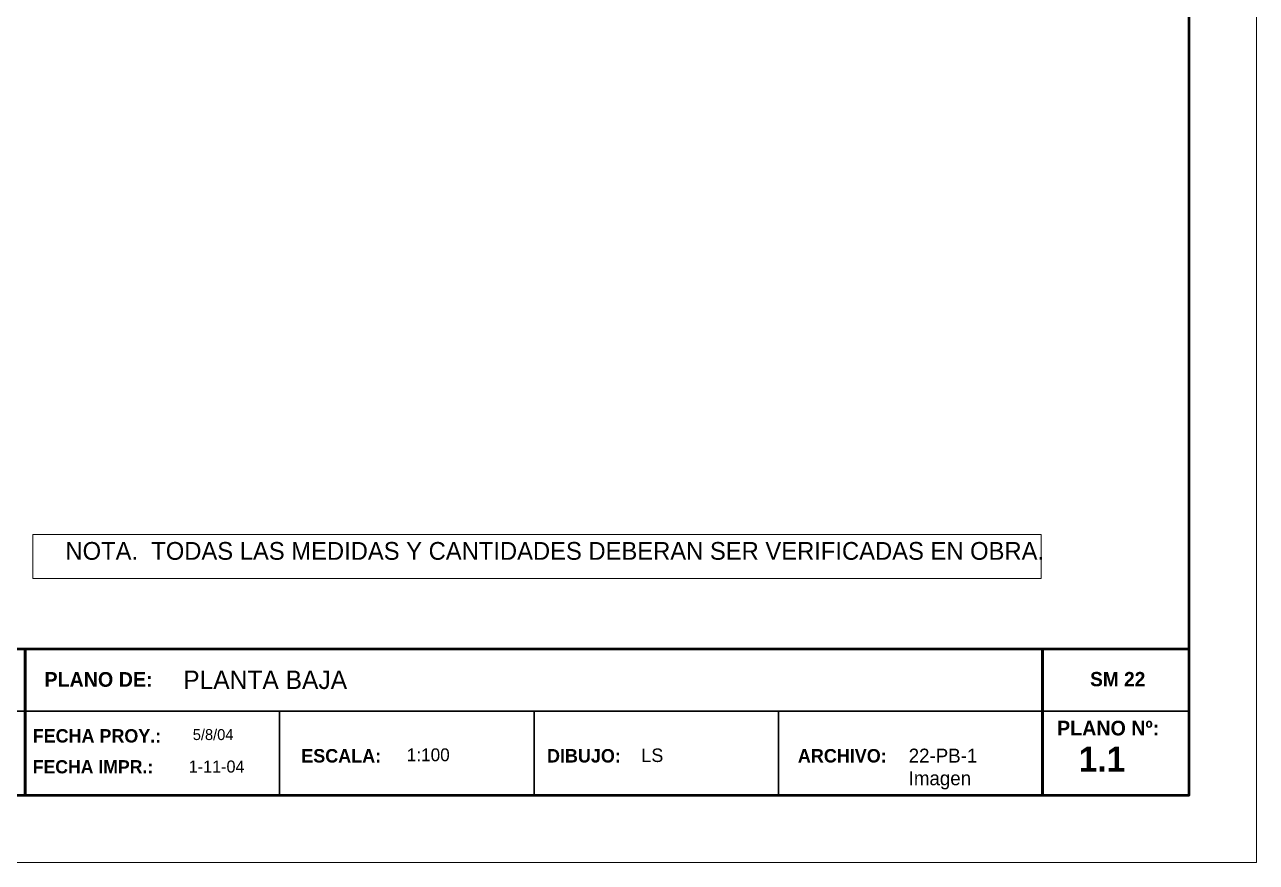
# Model space of a CAD drawing. Header units: metres. Extents: x -5.5 to 74.5, y -93.9 to -36.5.
# Drawn here: x 53.46 to 74.47, y -93.94 to -79.65 of the extents above; entities that cross this region are included whole.
import ezdxf

# ---------------------------------------------------------------- set-up
doc = ezdxf.new("R2010")
doc.units = ezdxf.units.M
doc.header["$LTSCALE"] = 0.508
doc.layers.add('ROTULO', color=7, linetype='Continuous')
doc.styles.add('Futura', font='')
doc.styles.add('Futura (bold)', font='')
doc.styles.get('Futura').set_extended_font_data('Futura')
doc.styles.get('Futura (bold)').set_extended_font_data('Futura', bold=True)

# ---------------------------------------------------------------- blocks, each defined once
blk = doc.blocks.new('Group-198')
at = {"color": 0, "linetype": 'Continuous', "lineweight": 5}
blk.add_lwpolyline([(16.759, -21.503), (33.959, -21.503), (33.959, -22.253), (16.759, -22.253)], close=True, dxfattribs=at)
at = {"color": 0, "insert": (17.316, -21.63), "char_height": 0.30314, "attachment_point": 1, "line_spacing_factor": 0.96736, "style": 'Futura'}
blk.add_mtext('NOTA.  TODAS LAS MEDIDAS Y CANTIDADES DEBERAN SER VERIFICADAS EN OBRA.', dxfattribs=at)

msp = doc.modelspace()

# ---------------------------------------------------------------- linework, layer by layer
at = {"layer": 'ROTULO', "linetype": 'Continuous', "lineweight": 30}
for p, q in [((36.119, -91.36), (53.469, -91.36)), ((53.469, -91.36), (73.319, -91.36)), ((57.809, -91.36), (57.809, -92.8)), ((62.149, -91.36), (62.149, -92.8)), ((66.319, -91.36), (66.319, -92.8))]:
    msp.add_line(p, q, dxfattribs=at)
at = {"layer": 'ROTULO', "linetype": 'Continuous', "lineweight": 20}
msp.add_lwpolyline([(-5.531, -36.54), (74.469, -36.54), (74.469, -93.94), (-5.531, -93.94)], close=True, dxfattribs=at)
at = {"layer": 'ROTULO', "linetype": 'Continuous', "lineweight": 50}
for points in [[(-4.391, -37.69), (73.319, -37.69), (73.319, -92.8), (-4.391, -92.8)], [(-4.391, -90.3), (73.319, -90.3), (73.319, -92.8), (-4.391, -92.8)], [(36.119, -90.3), (53.469, -90.3), (53.469, -92.8), (36.119, -92.8)], [(53.469, -90.3), (70.819, -90.3), (70.819, -92.8), (53.469, -92.8)], [(70.819, -90.3), (73.319, -90.3), (73.319, -92.8), (70.819, -92.8)]]:
    msp.add_lwpolyline(points, close=True, dxfattribs=at)

# ---------------------------------------------------------------- block references
at = {"layer": 'ROTULO'}
msp.add_blockref('Group-198', (36.841, -66.847), dxfattribs=at)

# ---------------------------------------------------------------- texts
at = {"layer": 'ROTULO', "attachment_point": 1}
for s, insert, char_height, width, line_spacing_factor, style in [('PLANO DE:', (53.799, -90.695), 0.2507, 2.00416, 0.992596, 'Futura (bold)'), (' PLANTA BAJA ', (56.049, -90.67), 0.31346, 5.2213, 0.96736, 'Futura'), ('FECHA PROY.:', (53.599, -91.668), 0.22867, 3.14065, 0.992596, 'Futura (bold)'), ('5/8/04', (56.329, -91.668), 0.1865, 1.47935, 0.96736, 'Futura'), ('ESCALA:', (58.179, -92.008), 0.2292, 1.3913, 0.992596, 'Futura (bold)'), ('1:100', (59.979, -91.996), 0.2188, 1.3413, 0.96736, 'Futura'), ('DIBUJO:', (62.37, -92.008), 0.2292, 1.35, 0.992596, 'Futura (bold)'), ('ARCHIVO:', (66.649, -92.008), 0.2292, 1.7213, 0.992596, 'Futura (bold)'), ('22-PB-1 Imagen', (68.539, -92.001), 0.23863, 2.0513, 0.96736, 'Futura'), ('FECHA IMPR.:', (53.599, -92.197), 0.22493, 2.6213, 0.992596, 'Futura (bold)'), ('1-11-04', (56.259, -92.203), 0.2066, 1.4613, 0.96736, 'Futura')]:
    msp.add_mtext(s, dxfattribs=dict(at, insert=insert, char_height=char_height, width=width, line_spacing_factor=line_spacing_factor, style=style))
at = {"layer": 'ROTULO'}
for s, insert, char_height, attachment_point, line_spacing_factor, style in [('SM 22', (72.104, -90.693), 0.2435, 2, 0.992596, 'Futura (bold)'), ('PLANO Nº:', (71.069, -91.525), 0.2507, 1, 0.992596, 'Futura (bold)'), ('LS', (63.979, -91.999), 0.2295, 1, 0.96736, 'Futura'), ('1.1', (71.439, -91.968), 0.4275, 1, 0.992596, 'Futura (bold)')]:
    msp.add_mtext(s, dxfattribs=dict(at, insert=insert, char_height=char_height, attachment_point=attachment_point, line_spacing_factor=line_spacing_factor, style=style))

doc.saveas('drawing.dxf')
